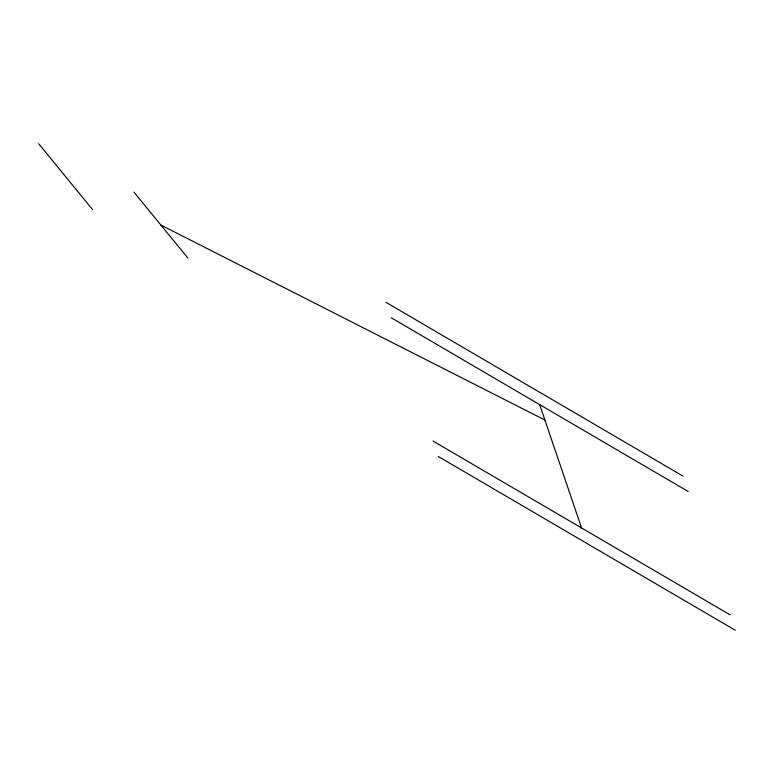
<?xml version="1.0" encoding="UTF-8"?>
<svg xmlns="http://www.w3.org/2000/svg" width="774" height="774" viewBox="0 0 774 774"><rect width="100%" height="100%" fill="white"/><g stroke="black" fill="none" stroke-linecap="round" stroke-linejoin="round"><path stroke-width="1.16" d="M160.866 225.041L544.915 420.04M385.955 302.324L682.939 476.078M391.189 317.746L688.173 491.5M433.082 441.083L730.066 614.837M438.316 456.496L735.3 630.259M133.921 192.087L187.821 257.994M38.7 143.741L92.599 209.648M539.681 404.618L581.574 527.955"/></g></svg>
